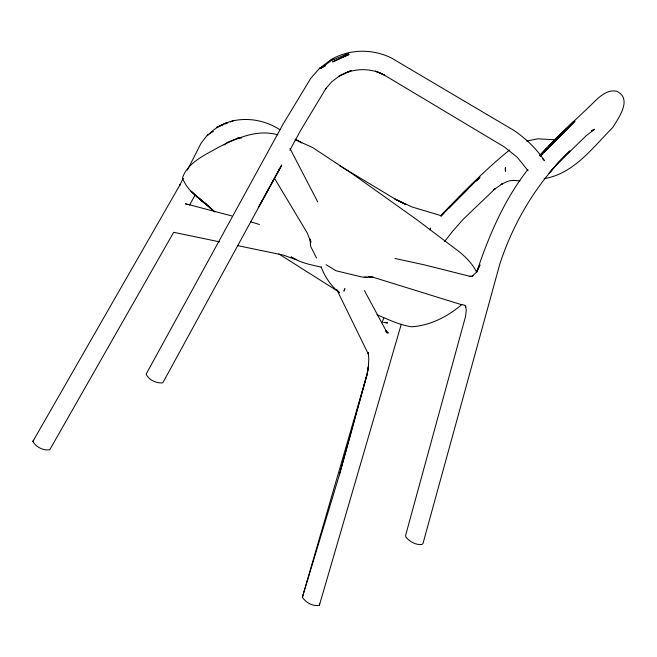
<?xml version="1.0" encoding="UTF-8"?>
<svg xmlns="http://www.w3.org/2000/svg" width="657" height="657" viewBox="0 0 657 657"><rect width="100%" height="100%" fill="white"/><g stroke="black" fill="none" stroke-linecap="round" stroke-linejoin="round"><path stroke-width="0.99" d="M430.236 229.794L430.672 228.16L429.506 229.794M339.373 474.888L367.14 373.8L368.561 365.916L367.206 374.022L339.373 474.888L302.376 597.197C305.62 602.584 313.11 606.748 319.376 605.253L319.745 604.005M319.376 605.253L401.287 324.221M302.746 595.965L302.376 597.197L367.206 374.022L368.462 365.382L368.782 358.196L368.15 352.472L368.561 354.55L336.795 289.663L339.562 292.825C331.005 286.091 325.125 277.155 321.133 267.013L321.577 267.21C311.106 264.861 300.29 262.849 291.125 256.928L296.052 259.614L283.381 255.13L237.506 245.587M382.021 322.751L383.754 318.004M219.553 241.85L173.67 232.299L49.768 449.749C43.469 450.907 35.921 447.006 32.85 441.447L33.367 440.264M183.204 178.367L179.525 185.652L180.215 184.436L32.85 441.447M187.344 170.171L201.116 143.086L208.195 134.11M289.877 150.231L300.265 131.055L325.987 88.35L325.453 88.982L331.752 81.78L338.996 76.237L345.36 73.157M189.545 205.124L195.228 194.858M444.617 241.489L452.435 231.486L463.341 219.142L495.493 188.378L493.875 189.692L502.638 183.623L501.053 184.518L506.506 181.8L510.103 180.683L514.012 180.346M549.096 173.202L557.834 163.199L569.882 150.946C537.459 182.014 513.749 221.458 499.821 264.048L422.977 543.536L421.983 544.513C415.922 545.146 409.64 541.738 405.927 537.065L405.591 535.471L465.567 316.354L466.273 310.096L465.452 305.85M549.227 173.07L557.834 163.199L586.216 135.72L594.478 129.248L591.505 130.965L593.838 130.102L591.357 130.529M539.569 155.717C557.358 135.506 577.979 118.046 597.049 99.076C602.453 94.403 609.253 89.36 616.849 91.323C632.691 98.92 618.418 118.194 612.57 127.721C592.655 147.562 573.807 173.818 544.152 178.655M539.742 155.61L546.657 148.071M548.735 145.813L573.52 121.742L568.51 126.809M444.477 212.186L450.718 205.567M278.823 169.416L280.071 168.11L258.308 207.645L281.754 165.006L162.813 382.826C156.555 383.54 148.63 380.05 146.174 374.063L283.454 123.491L310.761 78.339L319.885 67.983M540.432 156.079L575.015 121.192L544.111 152.416M540.604 155.068L542.033 153.623M561.357 134.053L566.359 128.986M540.522 156.046L542.674 153.869M443.771 213.32L440.863 216.219L460.163 196.188L480.029 177.086L477.13 179.985M448.846 208.253L468.425 188.682M476.087 180.913L478.953 178.055L476.046 180.864M463.678 192.797L465.131 191.392M468.769 187.886L472.408 184.371M224.103 144.885L227.191 142.429L238.401 137.929L236.692 138.602L241.751 137.921M207.308 135.654L209.616 133.823M461.863 304.487C447.828 316.559 430.294 325.535 411.66 326.784C399.472 325.051 388.246 319.458 377.028 314.752M509.553 150.042C484.915 169.826 462.725 192.862 440.806 215.586L412.054 206.988L394.857 198.981L405.722 204.475L396.45 199.835L339.488 165.572M325.593 65.766L321.133 68.262L331.054 60.69L348.333 53.496M345.229 54.777L347.906 53.283M322.02 67.063L319.351 68.525L329.297 60.937L333.863 59.04M213.41 131.433L209.838 133.363C228.562 115.032 258.957 115.928 279.898 129.733M329.904 60.345C348.341 48.905 372.158 48.421 391.457 58.013L513.823 130.382C525.928 138.446 536.317 148.687 544.538 160.694L542.337 158.575M351.232 70.447L338.996 76.237C352.735 67.983 370.211 67.457 384.345 74.988L375.451 71.104L383.721 74.742L504.428 146.987L517.338 157.36L527.932 170.574L527.768 169.605C503.903 200.196 488.693 236.126 476.522 272.598L479.98 264.837L476.497 272.162L471.915 276.498L473.007 275.866L469.213 276.457L471.003 276.425M226.698 122.67L216.736 127.343L223.216 124.756M347.175 72.27L349.606 71.178M225.064 124.017L227.839 122.908M230.344 121.906L233.063 120.822M526.61 141.033L537.853 138.816L555.264 139.785M465.961 306.959L464.491 305.135L461.132 304.561L373.521 277.369L362.007 277.032L336.006 270.758L326.151 264.672M364.167 277.353L367.214 277.172M519.974 180.774L512.476 180.42M470.297 276.408L424.11 264.812L395.021 258.472M277.919 134.849C257.355 128.895 237.177 138.085 219.027 147.004C205.674 154.707 187.853 162.115 182.482 177.825C187.713 193.076 204.015 201.149 214.855 211.981M231.822 215.939L185.455 203.736L186.826 204.598M250.859 221.852L259.425 224.505M295.05 139.588L312.625 147.546L352.686 174.015L417.195 219.955L458.709 251.352C465.895 257.084 472.539 263.81 476.604 272.162M385.864 331.744L388.344 333.017L385.429 330.003M295.675 139.218L301.809 142.906M338.117 291.429L278.782 253.906M208.942 206.331L196.969 196.681L206.52 204.327M212.433 210.141L191.031 191.154L204.968 203.637M385.421 330.052L387.302 333.066L364.438 290.608M274.569 178.425L307.238 232.939L310.909 242.219L310.293 239.247M290.008 148.523L317.758 201.97M316.534 257.979L310.662 246.441L309.94 238.967M505.373 167.757L505.438 171.107L505.373 167.757M344.9 288.76L343.972 290.928L344.9 288.76M343.521 56.674L332.614 61.955L349.113 54.49L343.521 56.674M385.445 322.554L383.787 322.423L387.614 322.916L385.445 322.554M370.827 276.852L368.446 276.449L373.521 277.369L370.827 276.852"/></g></svg>
